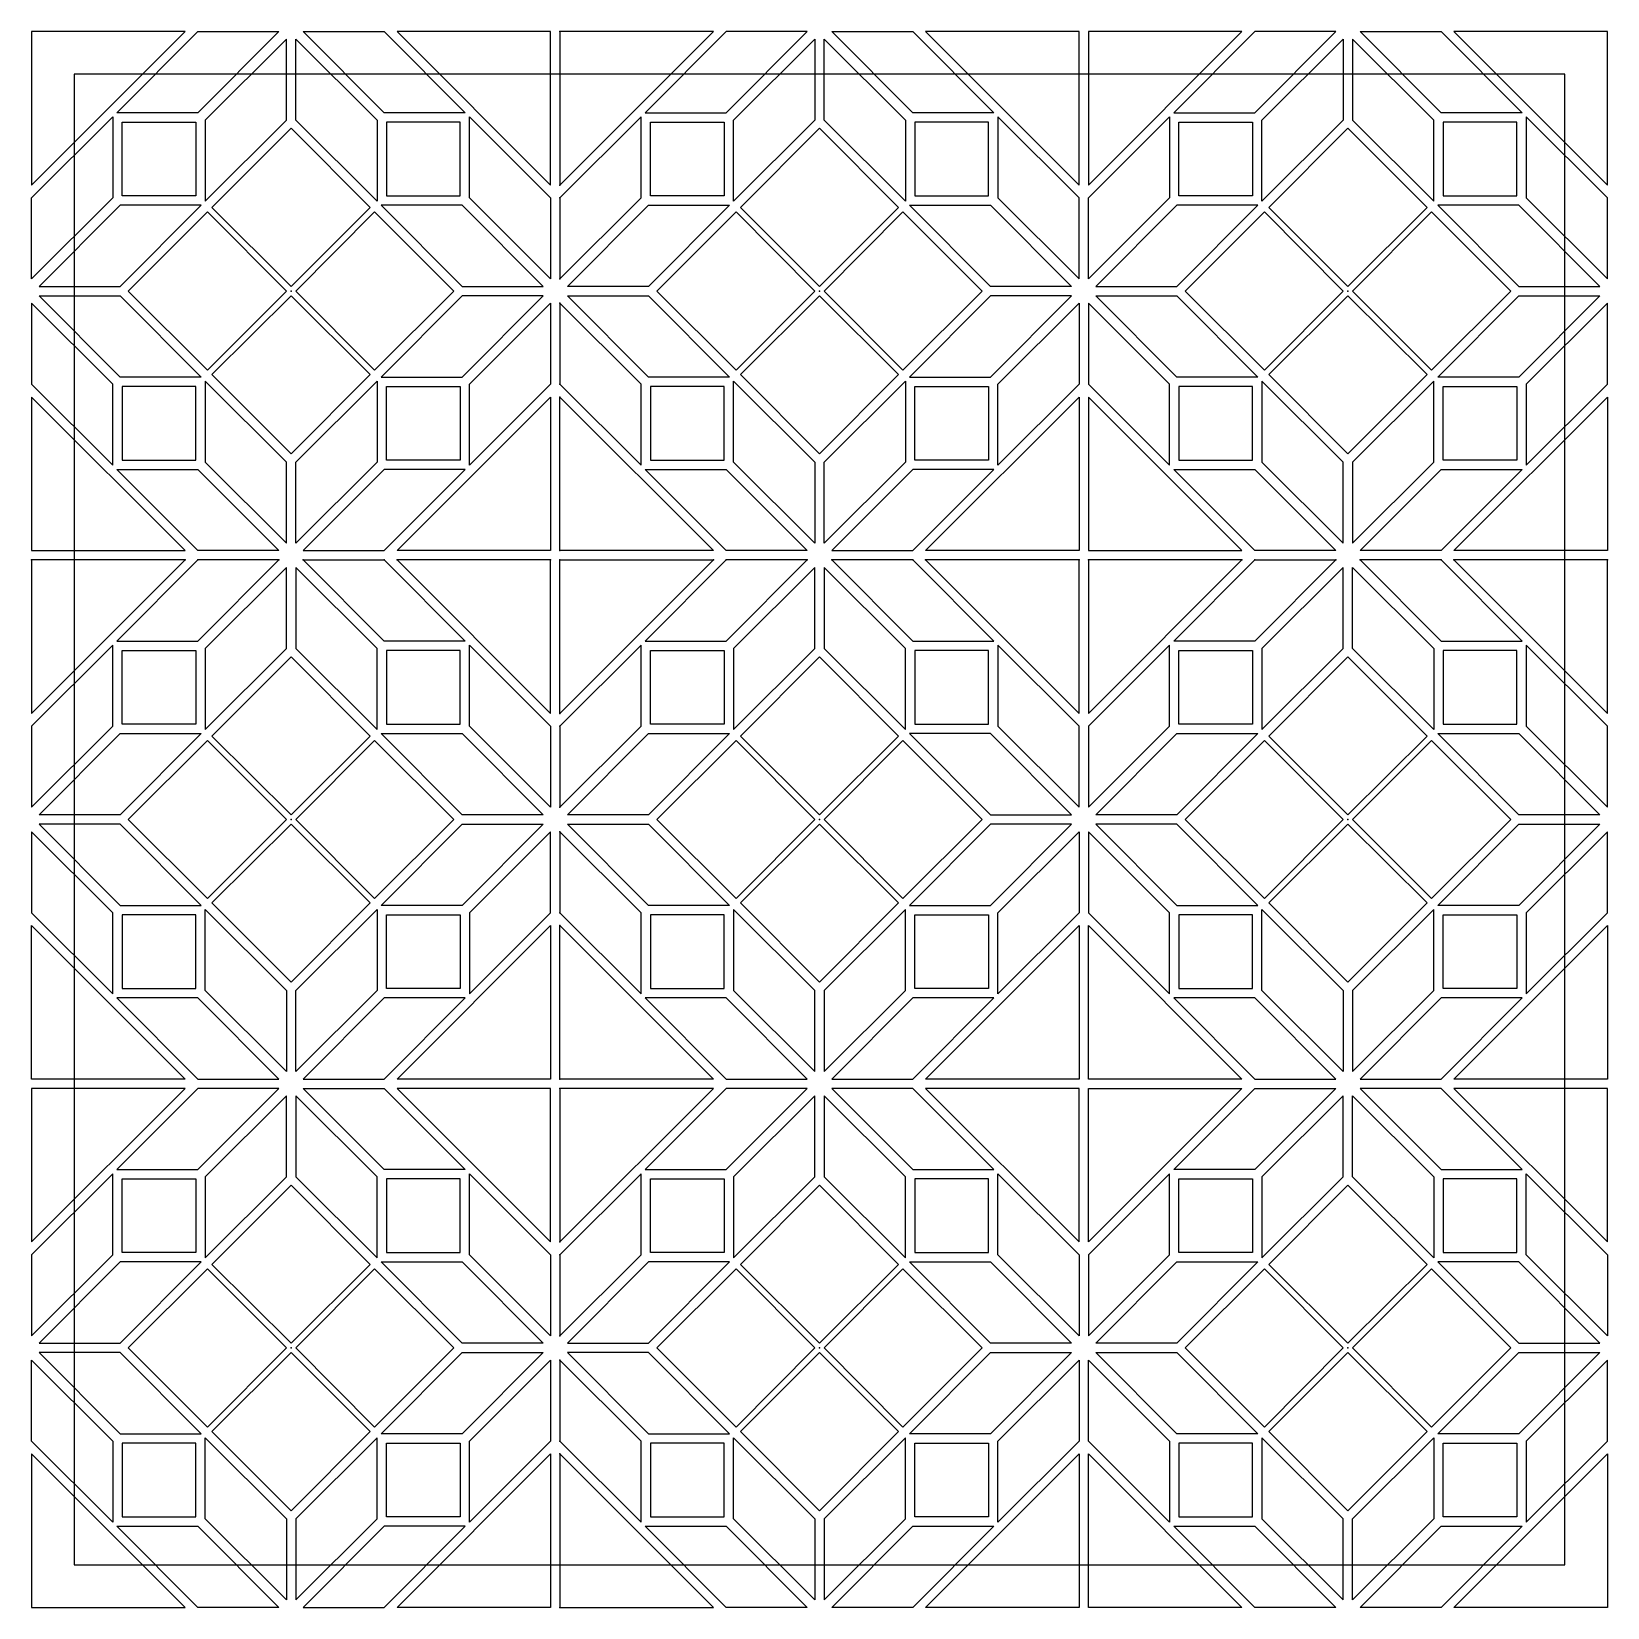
# Model space of a CAD drawing. Header units: millimetres. Extents: x -42.3 to 42.3, y -42.3 to 42.3.
import ezdxf

# ---------------------------------------------------------------- set-up
doc = ezdxf.new("R2010")
doc.units = ezdxf.units.MM
doc.layers.get('0').update_dxf_attribs({"linetype": 'CONTINUOUS'})

msp = doc.modelspace()

# ---------------------------------------------------------------- linework, layer by layer
for points in [[(-42.28, 34.044), (-34.044, 42.279), (-42.28, 42.279)], [(-37.699, 37.918), (-33.353, 42.279), (-29.007, 42.279), (-33.353, 37.918)], [(-32.965, 33.183), (-28.603, 37.529), (-28.603, 41.875), (-32.965, 37.529)], [(-23.741, 33.183), (-28.103, 37.529), (-28.103, 41.875), (-23.741, 37.529)], [(-19.007, 37.918), (-23.353, 37.918), (-27.699, 42.279), (-23.353, 42.279)], [(-14.427, 42.279), (-22.662, 42.279), (-14.427, 34.044)], [(-5.691, 42.279), (-13.927, 42.279), (-13.927, 34.044)], [(-9.346, 37.918), (-5, 37.918), (-0.654, 42.279), (-5, 42.279)], [(-4.612, 33.183), (-4.612, 37.529), (-0.25, 41.875), (-0.25, 37.529)], [(4.612, 33.183), (0.25, 37.529), (0.25, 41.875), (4.612, 37.529)], [(9.346, 37.918), (5, 37.918), (0.654, 42.279), (5, 42.279)], [(5.691, 42.279), (13.926, 34.044), (13.926, 42.279)], [(22.662, 42.279), (14.426, 42.279), (14.426, 34.044)], [(19.007, 37.918), (23.353, 37.918), (27.699, 42.279), (23.353, 42.279)], [(23.741, 33.183), (23.741, 37.529), (28.103, 41.875), (28.103, 37.529)], [(32.965, 33.183), (32.965, 37.529), (28.603, 41.875), (28.603, 37.529)], [(37.699, 37.918), (33.353, 37.918), (29.007, 42.279), (33.353, 42.279)], [(42.279, 42.279), (34.044, 42.279), (42.279, 34.044)], [(40, 40), (-40, 40), (-40, -40), (40, -40)], [(-37.918, 37.699), (-37.918, 33.353), (-42.28, 29.007), (-42.28, 33.353)], [(-37.418, 37.418), (-33.465, 37.418), (-33.465, 33.465), (-37.418, 33.465)], [(-19.288, 37.418), (-23.241, 37.418), (-23.241, 33.465), (-19.288, 33.465)], [(-18.788, 37.699), (-14.427, 33.353), (-14.427, 29.007), (-18.788, 33.353)], [(-9.565, 37.699), (-13.927, 33.353), (-13.927, 29.007), (-9.565, 33.353)], [(-9.065, 37.418), (-5.112, 37.418), (-5.112, 33.465), (-9.065, 33.465)], [(5.112, 37.418), (5.112, 33.465), (9.065, 33.465), (9.065, 37.418)], [(9.565, 37.699), (9.565, 33.353), (13.926, 29.007), (13.926, 33.353)], [(18.788, 37.699), (18.788, 33.353), (14.426, 29.007), (14.426, 33.353)], [(23.241, 37.418), (23.241, 33.465), (19.288, 33.465), (19.288, 37.418)], [(37.418, 33.465), (37.418, 37.418), (33.465, 37.418), (33.465, 33.465)], [(42.279, 29.007), (42.279, 33.353), (37.918, 37.699), (37.918, 33.353)], [(-28.353, 28.603), (-24.11, 32.83), (-28.353, 37.088), (-32.596, 32.83)], [(4.243, 32.83), (0, 37.088), (-4.243, 32.83), (0, 28.603)], [(32.596, 32.83), (28.353, 37.088), (24.11, 32.83), (28.353, 28.603)], [(-33.184, 32.965), (-37.529, 32.965), (-41.875, 28.603), (-37.529, 28.603)], [(-28.603, 28.353), (-32.83, 32.596), (-37.088, 28.353), (-32.83, 24.11)], [(-23.876, 32.596), (-19.618, 28.353), (-23.876, 24.11), (-28.103, 28.353)], [(-23.523, 32.965), (-19.177, 28.603), (-14.831, 28.603), (-19.177, 32.965)], [(-4.831, 32.965), (-9.177, 28.603), (-13.522, 28.603), (-9.177, 32.965)], [(-4.477, 32.596), (-8.735, 28.353), (-4.477, 24.11), (-0.25, 28.353)], [(0.25, 28.353), (4.477, 32.596), (8.735, 28.353), (4.477, 24.11)], [(4.83, 32.965), (9.176, 32.965), (13.522, 28.603), (9.176, 28.603)], [(23.522, 32.965), (19.177, 32.965), (14.831, 28.603), (19.177, 28.603)], [(28.103, 28.353), (23.876, 32.596), (19.618, 28.353), (23.876, 24.11)], [(32.83, 24.11), (28.603, 28.353), (32.83, 32.596), (37.088, 28.353)], [(33.183, 32.965), (37.529, 28.603), (41.875, 28.603), (37.529, 32.965)], [(-33.184, 23.741), (-37.529, 23.741), (-41.875, 28.103), (-37.529, 28.103)], [(-28.353, 19.618), (-32.596, 23.876), (-28.353, 28.103), (-24.11, 23.876)], [(-14.831, 28.103), (-19.177, 28.103), (-23.523, 23.741), (-19.177, 23.741)], [(-13.522, 28.103), (-9.177, 28.103), (-4.831, 23.741), (-9.177, 23.741)], [(0, 28.103), (4.243, 23.876), (0, 19.618), (-4.243, 23.876)], [(4.83, 23.741), (9.176, 23.741), (13.522, 28.103), (9.176, 28.103)], [(23.522, 23.741), (19.177, 23.741), (14.831, 28.103), (19.177, 28.103)], [(24.11, 23.876), (28.353, 28.103), (32.596, 23.876), (28.353, 19.618)], [(41.875, 28.103), (37.529, 23.741), (33.183, 23.741), (37.529, 28.103)], [(-37.918, 19.007), (-37.918, 23.353), (-42.28, 27.699), (-42.28, 23.353)], [(-18.788, 19.007), (-18.788, 23.353), (-14.427, 27.699), (-14.427, 23.353)], [(-9.565, 19.007), (-9.565, 23.353), (-13.927, 27.699), (-13.927, 23.353)], [(9.565, 19.007), (9.565, 23.353), (13.926, 27.699), (13.926, 23.353)], [(18.788, 19.007), (18.788, 23.353), (14.426, 27.699), (14.426, 23.353)], [(42.279, 27.699), (37.918, 23.353), (37.918, 19.007), (42.279, 23.353)], [(-33.465, 19.288), (-33.465, 23.241), (-37.418, 23.241), (-37.418, 19.288)], [(-28.603, 14.831), (-28.603, 19.177), (-32.965, 23.522), (-32.965, 19.177)], [(-23.741, 23.522), (-23.741, 19.177), (-28.103, 14.831), (-28.103, 19.177)], [(-23.241, 19.288), (-23.241, 23.241), (-19.288, 23.241), (-19.288, 19.288)], [(-9.065, 23.241), (-9.065, 19.288), (-5.112, 19.288), (-5.112, 23.241)], [(-4.612, 23.522), (-0.25, 19.177), (-0.25, 14.831), (-4.612, 19.177)], [(0.25, 14.831), (0.25, 19.177), (4.612, 23.522), (4.612, 19.177)], [(9.065, 19.288), (5.112, 19.288), (5.112, 23.241), (9.065, 23.241)], [(19.288, 19.288), (23.241, 19.288), (23.241, 23.241), (19.288, 23.241)], [(28.103, 14.831), (28.103, 19.177), (23.741, 23.522), (23.741, 19.177)], [(28.603, 14.831), (32.965, 19.177), (32.965, 23.522), (28.603, 19.177)], [(37.418, 19.288), (33.465, 19.288), (33.465, 23.241), (37.418, 23.241)], [(-34.044, 14.426), (-42.28, 22.662), (-42.28, 14.426)], [(-14.427, 22.662), (-14.427, 14.426), (-22.662, 14.426)], [(-13.927, 14.426), (-13.927, 22.662), (-5.691, 14.426)], [(13.926, 22.662), (13.926, 14.426), (5.691, 14.426)], [(22.662, 14.426), (14.426, 22.662), (14.426, 14.426)], [(34.044, 14.426), (42.279, 22.662), (42.279, 14.426)], [(-29.007, 14.426), (-33.353, 14.426), (-37.699, 18.788), (-33.353, 18.788)], [(-27.699, 14.426), (-23.353, 14.426), (-19.007, 18.788), (-23.353, 18.788)], [(-9.346, 18.788), (-5, 18.788), (-0.654, 14.426), (-5, 14.426)], [(0.654, 14.426), (5, 14.426), (9.346, 18.788), (5, 18.788)], [(27.699, 14.426), (23.353, 14.426), (19.007, 18.788), (23.353, 18.788)], [(29.007, 14.426), (33.353, 18.788), (37.699, 18.788), (33.353, 14.426)], [(-34.044, 13.926), (-42.28, 13.926), (-42.28, 5.691)], [(-37.699, 9.565), (-33.353, 9.565), (-29.007, 13.926), (-33.353, 13.926)], [(-19.007, 9.565), (-23.353, 9.565), (-27.699, 13.926), (-23.353, 13.926)], [(-14.427, 13.926), (-22.662, 13.926), (-14.427, 5.691)], [(-13.927, 5.691), (-13.927, 13.926), (-5.691, 13.926)], [(-0.654, 13.926), (-5, 13.926), (-9.346, 9.565), (-5, 9.565)], [(9.346, 9.565), (5, 13.926), (0.654, 13.926), (5, 9.565)], [(5.691, 13.926), (13.926, 5.691), (13.926, 13.926)], [(14.426, 5.691), (22.662, 13.926), (14.426, 13.926)], [(19.007, 9.565), (23.353, 13.926), (27.699, 13.926), (23.353, 9.565)], [(37.699, 9.565), (33.353, 13.926), (29.007, 13.926), (33.353, 9.565)], [(34.044, 13.926), (42.279, 5.691), (42.279, 13.926)], [(-32.965, 4.83), (-28.603, 9.176), (-28.603, 13.522), (-32.965, 9.176)], [(-28.103, 13.522), (-28.103, 9.176), (-23.741, 4.83), (-23.741, 9.176)], [(-4.612, 4.83), (-0.25, 9.176), (-0.25, 13.522), (-4.612, 9.176)], [(4.612, 4.83), (4.612, 9.176), (0.25, 13.522), (0.25, 9.176)], [(28.103, 13.522), (23.741, 9.176), (23.741, 4.83), (28.103, 9.176)], [(28.603, 13.522), (32.965, 9.176), (32.965, 4.83), (28.603, 9.176)], [(-42.28, 0.654), (-37.918, 5), (-37.918, 9.346), (-42.28, 5)], [(-18.788, 9.346), (-14.427, 5), (-14.427, 0.654), (-18.788, 5)], [(-13.927, 0.654), (-9.565, 5), (-9.565, 9.346), (-13.927, 5)], [(9.565, 9.346), (9.565, 5), (13.926, 0.654), (13.926, 5)], [(18.788, 9.346), (14.426, 5), (14.426, 0.654), (18.788, 5)], [(37.918, 9.346), (37.918, 5), (42.279, 0.654), (42.279, 5)], [(-37.418, 9.065), (-33.465, 9.065), (-33.465, 5.112), (-37.418, 5.112)], [(-28.353, 8.735), (-32.596, 4.477), (-28.353, 0.25), (-24.11, 4.477)], [(-23.241, 5.112), (-19.288, 5.112), (-19.288, 9.065), (-23.241, 9.065)], [(-5.112, 5.112), (-9.065, 5.112), (-9.065, 9.065), (-5.112, 9.065)], [(0, 0.25), (4.243, 4.477), (0, 8.735), (-4.243, 4.477)], [(9.065, 9.065), (5.112, 9.065), (5.112, 5.112), (9.065, 5.112)], [(19.288, 5.112), (19.288, 9.065), (23.241, 9.065), (23.241, 5.112)], [(24.11, 4.477), (28.353, 0.25), (32.596, 4.477), (28.353, 8.735)], [(37.418, 9.065), (33.465, 9.065), (33.465, 5.112), (37.418, 5.112)], [(-41.875, 0.25), (-37.529, 4.612), (-33.184, 4.612), (-37.529, 0.25)], [(-32.83, -4.243), (-28.603, 0), (-32.83, 4.243), (-37.088, 0)], [(-19.618, 0), (-23.876, -4.243), (-28.103, 0), (-23.876, 4.243)], [(-23.523, 4.612), (-19.177, 4.612), (-14.831, 0.25), (-19.177, 0.25)], [(-4.831, 4.612), (-9.177, 0.25), (-13.522, 0.25), (-9.177, 4.612)], [(-8.735, 0), (-4.477, -4.243), (-0.25, 0), (-4.477, 4.243)], [(4.477, 4.243), (8.735, 0), (4.477, -4.243), (0.25, 0)], [(4.83, 4.612), (9.176, 0.25), (13.522, 0.25), (9.176, 4.612)], [(14.831, 0.25), (19.177, 4.612), (23.522, 4.612), (19.177, 0.25)], [(28.103, 0), (23.876, 4.243), (19.618, 0), (23.876, -4.243)], [(37.088, 0), (32.83, -4.243), (28.603, 0), (32.83, 4.243)], [(33.183, 4.612), (37.529, 4.612), (41.875, 0.25), (37.529, 0.25)], [(-37.918, -9.346), (-37.918, -5), (-42.28, -0.654), (-42.28, -5)], [(-33.184, -4.612), (-37.529, -0.25), (-41.875, -0.25), (-37.529, -4.612)], [(-28.353, -8.735), (-32.596, -4.477), (-28.353, -0.25), (-24.11, -4.477)], [(-23.523, -4.612), (-19.177, -0.25), (-14.831, -0.25), (-19.177, -4.612)], [(-18.788, -9.346), (-14.427, -5), (-14.427, -0.654), (-18.788, -5)], [(-9.565, -9.346), (-9.565, -5), (-13.927, -0.654), (-13.927, -5)], [(-4.831, -4.612), (-9.177, -4.612), (-13.522, -0.25), (-9.177, -0.25)], [(4.243, -4.477), (0, -8.735), (-4.243, -4.477), (0, -0.25)], [(4.83, -4.612), (9.176, -4.612), (13.522, -0.25), (9.176, -0.25)], [(9.565, -9.346), (9.565, -5), (13.926, -0.654), (13.926, -5)], [(14.426, -0.654), (14.426, -5), (18.788, -9.346), (18.788, -5)], [(23.522, -4.612), (19.177, -0.25), (14.831, -0.25), (19.177, -4.612)], [(32.596, -4.477), (28.353, -8.735), (24.11, -4.477), (28.353, -0.25)], [(33.183, -4.612), (37.529, -0.25), (41.875, -0.25), (37.529, -4.612)], [(37.918, -9.346), (42.279, -5), (42.279, -0.654), (37.918, -5)], [(-32.965, -4.831), (-28.603, -9.177), (-28.603, -13.522), (-32.965, -9.177)], [(-23.741, -4.831), (-23.741, -9.177), (-28.103, -13.522), (-28.103, -9.177)], [(-4.612, -4.831), (-4.612, -9.177), (-0.25, -13.522), (-0.25, -9.177)], [(4.612, -4.831), (0.25, -9.177), (0.25, -13.522), (4.612, -9.177)], [(28.103, -13.522), (23.741, -9.177), (23.741, -4.831), (28.103, -9.177)], [(32.965, -4.831), (28.603, -9.177), (28.603, -13.522), (32.965, -9.177)], [(-42.28, -13.927), (-42.28, -5.691), (-34.044, -13.927)], [(-37.418, -5.112), (-37.418, -9.065), (-33.465, -9.065), (-33.465, -5.112)], [(-19.288, -9.065), (-23.241, -9.065), (-23.241, -5.112), (-19.288, -5.112)], [(-22.662, -13.927), (-14.427, -5.691), (-14.427, -13.927)], [(-13.927, -13.927), (-13.927, -5.691), (-5.691, -13.927)], [(-9.065, -9.065), (-5.112, -9.065), (-5.112, -5.112), (-9.065, -5.112)], [(9.065, -9.065), (5.112, -9.065), (5.112, -5.112), (9.065, -5.112)], [(5.691, -13.927), (13.926, -5.691), (13.926, -13.927)], [(14.426, -13.927), (14.426, -5.691), (22.662, -13.927)], [(19.288, -5.112), (19.288, -9.065), (23.241, -9.065), (23.241, -5.112)], [(33.465, -9.065), (33.465, -5.112), (37.418, -5.112), (37.418, -9.065)], [(42.279, -13.927), (34.044, -13.927), (42.279, -5.691)], [(-29.007, -13.927), (-33.353, -9.565), (-37.699, -9.565), (-33.353, -13.927)], [(-19.007, -9.565), (-23.353, -9.565), (-27.699, -13.927), (-23.353, -13.927)], [(-9.346, -9.565), (-5, -13.927), (-0.654, -13.927), (-5, -9.565)], [(0.654, -13.927), (5, -13.927), (9.346, -9.565), (5, -9.565)], [(27.699, -13.927), (23.353, -9.565), (19.007, -9.565), (23.353, -13.927)], [(29.007, -13.927), (33.353, -13.927), (37.699, -9.565), (33.353, -9.565)], [(-42.28, -22.662), (-34.044, -14.427), (-42.28, -14.427)], [(-37.699, -18.788), (-33.353, -18.788), (-29.007, -14.427), (-33.353, -14.427)], [(-32.965, -23.523), (-28.603, -19.177), (-28.603, -14.831), (-32.965, -19.177)], [(-23.741, -23.523), (-23.741, -19.177), (-28.103, -14.831), (-28.103, -19.177)], [(-19.007, -18.788), (-23.353, -18.788), (-27.699, -14.427), (-23.353, -14.427)], [(-22.662, -14.427), (-14.427, -22.662), (-14.427, -14.427)], [(-13.927, -22.662), (-5.691, -14.427), (-13.927, -14.427)], [(-0.654, -14.427), (-5, -14.427), (-9.346, -18.788), (-5, -18.788)], [(-4.612, -23.523), (-0.25, -19.177), (-0.25, -14.831), (-4.612, -19.177)], [(0.25, -14.831), (0.25, -19.177), (4.612, -23.523), (4.612, -19.177)], [(0.654, -14.427), (5, -18.788), (9.346, -18.788), (5, -14.427)], [(13.926, -22.662), (13.926, -14.427), (5.691, -14.427)], [(14.426, -22.662), (14.426, -14.427), (22.662, -14.427)], [(19.007, -18.788), (23.353, -14.427), (27.699, -14.427), (23.353, -18.788)], [(28.103, -14.831), (23.741, -19.177), (23.741, -23.523), (28.103, -19.177)], [(28.603, -14.831), (32.965, -19.177), (32.965, -23.523), (28.603, -19.177)], [(37.699, -18.788), (33.353, -14.427), (29.007, -14.427), (33.353, -18.788)], [(34.044, -14.427), (42.279, -22.662), (42.279, -14.427)], [(-37.918, -19.007), (-42.28, -23.353), (-42.28, -27.699), (-37.918, -23.353)], [(-37.418, -23.241), (-37.418, -19.288), (-33.465, -19.288), (-33.465, -23.241)], [(-19.288, -23.241), (-19.288, -19.288), (-23.241, -19.288), (-23.241, -23.241)], [(-14.427, -27.699), (-18.788, -23.353), (-18.788, -19.007), (-14.427, -23.353)], [(-13.927, -27.699), (-9.565, -23.353), (-9.565, -19.007), (-13.927, -23.353)], [(-5.112, -23.241), (-9.065, -23.241), (-9.065, -19.288), (-5.112, -19.288)], [(5.112, -23.241), (9.065, -23.241), (9.065, -19.288), (5.112, -19.288)], [(13.926, -27.699), (9.565, -23.353), (9.565, -19.007), (13.926, -23.353)], [(18.788, -19.007), (14.426, -23.353), (14.426, -27.699), (18.788, -23.353)], [(19.288, -19.288), (23.241, -19.288), (23.241, -23.241), (19.288, -23.241)], [(37.418, -23.241), (37.418, -19.288), (33.465, -19.288), (33.465, -23.241)], [(37.918, -19.007), (42.279, -23.353), (42.279, -27.699), (37.918, -23.353)], [(-28.353, -28.103), (-24.11, -23.876), (-28.353, -19.618), (-32.596, -23.876)], [(-4.243, -23.876), (0, -28.103), (4.243, -23.876), (0, -19.618)], [(32.596, -23.876), (28.353, -19.618), (24.11, -23.876), (28.353, -28.103)], [(-41.875, -28.103), (-37.529, -28.103), (-33.184, -23.741), (-37.529, -23.741)], [(-32.83, -32.596), (-28.603, -28.353), (-32.83, -24.11), (-37.088, -28.353)], [(-23.876, -32.596), (-28.103, -28.353), (-23.876, -24.11), (-19.618, -28.353)], [(-14.831, -28.103), (-19.177, -28.103), (-23.523, -23.741), (-19.177, -23.741)], [(-4.831, -23.741), (-9.177, -23.741), (-13.522, -28.103), (-9.177, -28.103)], [(-0.25, -28.353), (-4.477, -24.11), (-8.735, -28.353), (-4.477, -32.596)], [(8.735, -28.353), (4.477, -32.596), (0.25, -28.353), (4.477, -24.11)], [(4.83, -23.741), (9.176, -23.741), (13.522, -28.103), (9.176, -28.103)], [(23.522, -23.741), (19.177, -28.103), (14.831, -28.103), (19.177, -23.741)], [(23.876, -24.11), (19.618, -28.353), (23.876, -32.596), (28.103, -28.353)], [(28.603, -28.353), (32.83, -24.11), (37.088, -28.353), (32.83, -32.596)], [(33.183, -23.741), (37.529, -28.103), (41.875, -28.103), (37.529, -23.741)], [(-41.875, -28.603), (-37.529, -32.965), (-33.184, -32.965), (-37.529, -28.603)], [(-28.353, -28.603), (-24.11, -32.83), (-28.353, -37.088), (-32.596, -32.83)], [(-23.523, -32.965), (-19.177, -28.603), (-14.831, -28.603), (-19.177, -32.965)], [(-4.831, -32.965), (-9.177, -28.603), (-13.522, -28.603), (-9.177, -32.965)], [(0, -37.088), (-4.243, -32.83), (0, -28.603), (4.243, -32.83)], [(4.83, -32.965), (9.176, -28.603), (13.522, -28.603), (9.176, -32.965)], [(23.522, -32.965), (19.177, -32.965), (14.831, -28.603), (19.177, -28.603)], [(28.353, -37.088), (24.11, -32.83), (28.353, -28.603), (32.596, -32.83)], [(41.875, -28.603), (37.529, -32.965), (33.183, -32.965), (37.529, -28.603)], [(-42.28, -29.007), (-37.918, -33.353), (-37.918, -37.699), (-42.28, -33.353)], [(-14.427, -29.007), (-14.427, -33.353), (-18.788, -37.699), (-18.788, -33.353)], [(-13.927, -29.007), (-13.927, -33.353), (-9.565, -37.699), (-9.565, -33.353)], [(9.565, -37.699), (9.565, -33.353), (13.926, -29.007), (13.926, -33.353)], [(18.788, -37.699), (14.426, -33.353), (14.426, -29.007), (18.788, -33.353)], [(37.918, -37.699), (42.279, -33.353), (42.279, -29.007), (37.918, -33.353)], [(-33.465, -33.465), (-37.418, -33.465), (-37.418, -37.418), (-33.465, -37.418)], [(-28.603, -41.875), (-32.965, -37.529), (-32.965, -33.184), (-28.603, -37.529)], [(-23.741, -33.184), (-28.103, -37.529), (-28.103, -41.875), (-23.741, -37.529)], [(-19.288, -33.465), (-19.288, -37.418), (-23.241, -37.418), (-23.241, -33.465)], [(-5.112, -33.465), (-9.065, -33.465), (-9.065, -37.418), (-5.112, -37.418)], [(-4.612, -33.184), (-0.25, -37.529), (-0.25, -41.875), (-4.612, -37.529)], [(4.612, -33.184), (0.25, -37.529), (0.25, -41.875), (4.612, -37.529)], [(9.065, -33.465), (9.065, -37.418), (5.112, -37.418), (5.112, -33.465)], [(19.288, -33.465), (19.288, -37.418), (23.241, -37.418), (23.241, -33.465)], [(23.741, -33.184), (23.741, -37.529), (28.103, -41.875), (28.103, -37.529)], [(32.965, -33.184), (32.965, -37.529), (28.603, -41.875), (28.603, -37.529)], [(37.418, -33.465), (37.418, -37.418), (33.465, -37.418), (33.465, -33.465)], [(-34.044, -42.28), (-42.28, -34.044), (-42.28, -42.28)], [(-14.427, -34.044), (-14.427, -42.28), (-22.662, -42.28)], [(-5.691, -42.28), (-13.927, -34.044), (-13.927, -42.28)], [(13.926, -42.28), (5.691, -42.28), (13.926, -34.044)], [(14.426, -42.28), (14.426, -34.044), (22.662, -42.28)], [(34.044, -42.28), (42.279, -34.044), (42.279, -42.28)], [(-29.007, -42.28), (-33.353, -42.28), (-37.699, -37.918), (-33.353, -37.918)], [(-27.699, -42.28), (-23.353, -42.28), (-19.007, -37.918), (-23.353, -37.918)], [(-0.654, -42.28), (-5, -42.28), (-9.346, -37.918), (-5, -37.918)], [(0.654, -42.28), (5, -37.918), (9.346, -37.918), (5, -42.28)], [(19.007, -37.918), (23.353, -37.918), (27.699, -42.28), (23.353, -42.28)], [(37.699, -37.918), (33.353, -42.28), (29.007, -42.28), (33.353, -37.918)]]:
    msp.add_lwpolyline(points, close=True)
for p in [(-13.927, 42.279), (-13.927, 34.044), (-13.927, 33.353), (-13.927, 29.007), (-28.353, 28.353), (0, 28.353), (0, 28.353), (28.353, 28.353), (-13.927, 27.699), (-13.927, 23.353), (-13.927, 22.662), (-13.927, 14.426), (-42.28, 13.926), (-34.044, 13.926), (-33.353, 13.926), (-29.007, 13.926), (-27.699, 13.926), (-23.353, 13.926), (-22.662, 13.926), (-14.427, 13.926), (-13.927, 13.926), (-13.927, 13.926), (-13.927, 13.926), (-5.691, 13.926), (-5, 13.926), (-0.654, 13.926), (0.654, 13.926), (5, 13.926), (5.691, 13.926), (13.926, 13.926), (14.426, 13.926), (22.662, 13.926), (23.353, 13.926), (27.699, 13.926), (29.007, 13.926), (33.353, 13.926), (34.044, 13.926), (42.279, 13.926), (-13.927, 5.691), (-13.927, 5), (-28.353, 0), (-13.927, 0.654), (0, 0), (0, 0), (28.353, 0), (-13.927, -0.654), (-13.927, -5), (-13.927, -5.691), (-13.927, -13.927), (-13.927, -14.427), (-13.927, -22.662), (-13.927, -23.353), (-13.927, -27.699), (-28.353, -28.353), (0, -28.353), (28.353, -28.353), (-13.927, -29.007), (-13.927, -33.353), (-13.927, -34.044), (-13.927, -42.28)]:
    msp.add_point(p)

doc.saveas('drawing.dxf')
